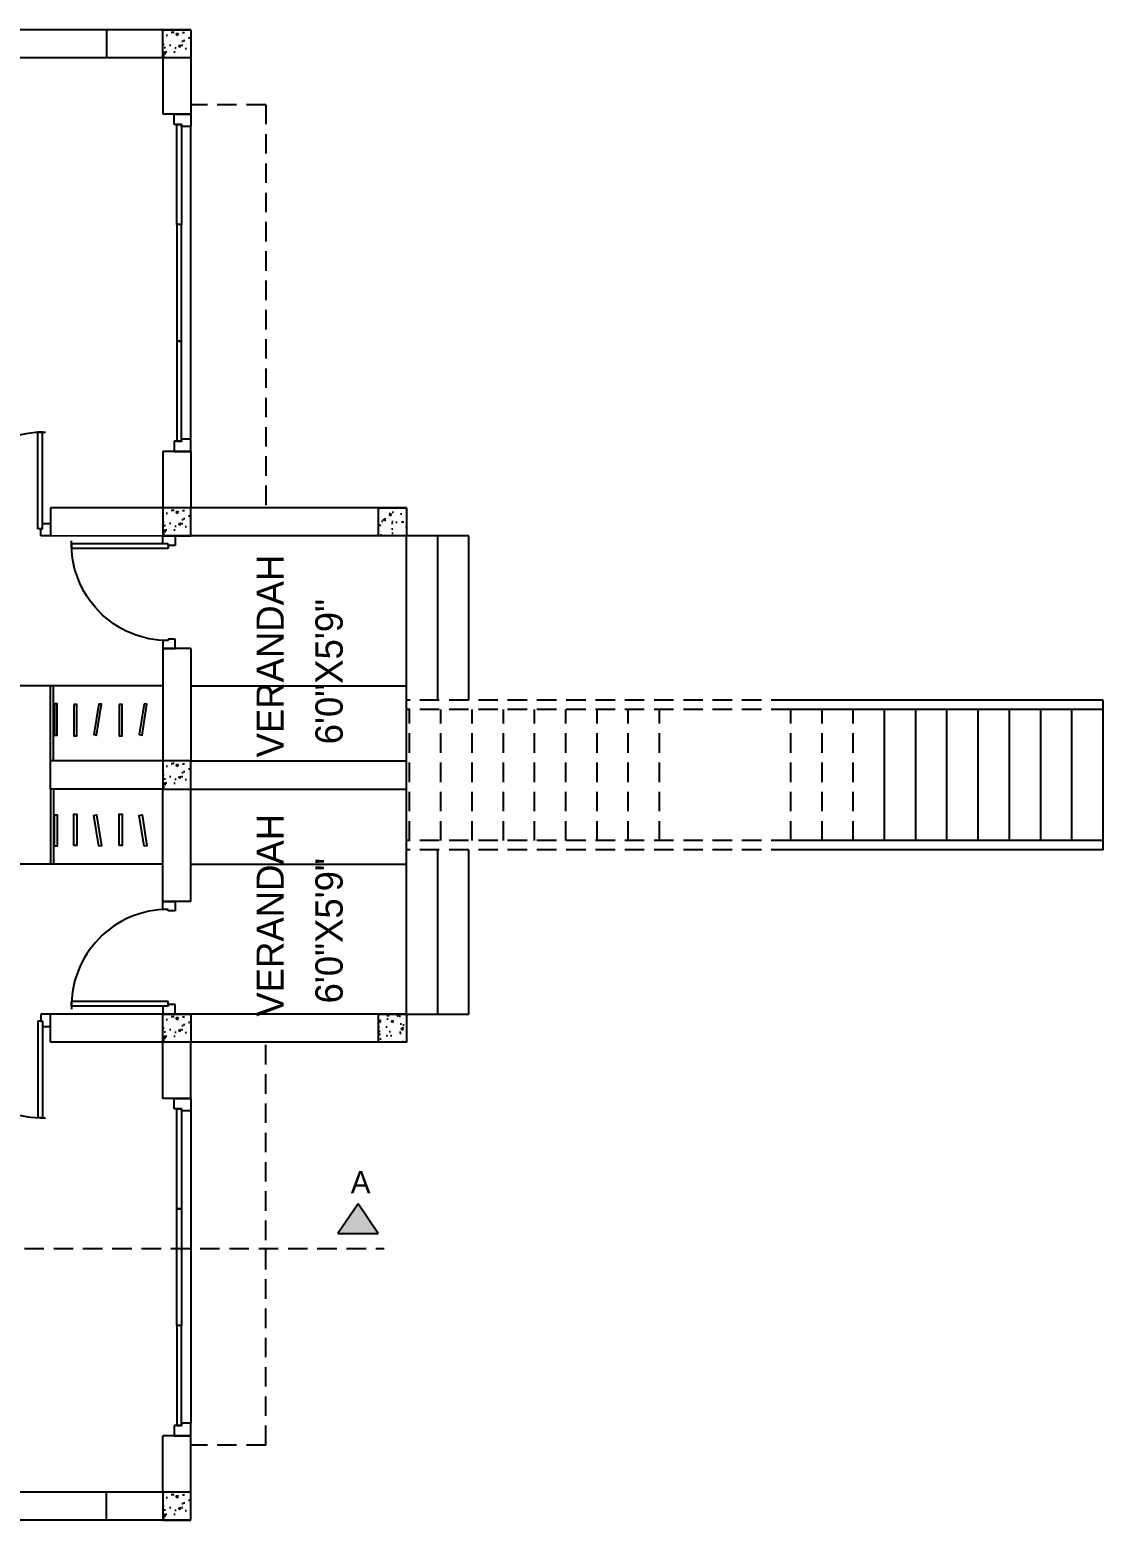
# Model space of a CAD drawing. Extents: x 173554 to 176562, y -34760 to -32805.
# Drawn here: x 175254.4 to 175598, y -33709.4 to -33232.4 of the extents above; entities that cross this region are included whole.
import ezdxf
from ezdxf.enums import TextEntityAlignment as Align

# ---------------------------------------------------------------- set-up
doc = ezdxf.new("R2010")
doc.units = 0
doc.header["$LTSCALE"] = 25
doc.header["$MEASUREMENT"] = 0
for name, pattern in [('DASHDOT', [1, 0.5, -0.25, 0, -0.25]), ('HIDDEN', [0.375, 0.25, -0.125]), ('HIDDEN2', [0.1875, 0.125, -0.0625])]:
    doc.linetypes.add(name, pattern=pattern)
doc.layers.get('0').update_dxf_attribs({"linetype": 'CONTINUOUS'})
for name, color, linetype in [('COLUMN', 31, 'CONTINUOUS'), ('DIMLINE', 254, 'CONTINUOUS'), ('DOOR', 1, 'CONTINUOUS'), ('FURN', 10, 'CONTINUOUS'), ('HATCH', 8, 'CONTINUOUS'), ('sec', 13, 'DASHDOT'), ('text', 2, 'CONTINUOUS'), ('wall', 13, 'CONTINUOUS'), ('WINDOW', 4, 'CONTINUOUS')]:
    doc.layers.add(name, color=color, linetype=linetype)
doc.styles.add('STYLE2', font='')
doc.styles.add('style5', font='')
doc.styles.get('STYLE2').set_extended_font_data('Cooper BlkItHd BT')
doc.styles.get('style5').set_extended_font_data('Geometr415 Md BT')
pattern_1 = [(140, (133376.75, -209108.269), (0.62752135, 7.17260183), [0.75, -8.25]), (85, (133376.75, -209108.269), (-7.52192134, -1.38751334), [0.6, -6.6]), (190.4514, (133376.8025, -209107.671), (-6.89439542, 5.78509382), [0.6374019, -7.01142112]), (136.1842, (133374.75, -209108.269), (1.65519014, 10.6724105), [1.125, -12.375]), (186.6356, (133374.888, -209107.38), (-9.7411787, 9.34662706), [0.9561029, -10.51713]), (81.1842, (133374.75, -209108.269), (-9.741186, 9.34661945), [0.9, -9.9]), (111, (133375.25, -209107.269), (4.0261889, 5.96907052), [0.75, -8.25]), (56, (133375.25, -209107.269), (-7.25150045, 2.43315332), [0.6, -6.6]), (161.4514, (133375.586, -209106.7715), (-3.22530497, 8.40222629), [0.6374019, -7.01142112]), (127.5, (133376.7503, -209108.269), (-3.32893854, 0.121598553), [0, -6.52, 0, -6.7, 0, -6.625]), (97.5, (133376.7503, -209108.269), (-3.94411712, 2.630695374), [0, -3.82, 0, -6.37, 0, -2.525]), (57.5, (133376.7503, -209110.499), (0.225548717, 5.33822436), [0, -2.5, 0, -7.8, 0, -10.35]), (47.5, (133376.7503, -209111.499), (-1.00104982, 5.83186169), [0, -3.25, 0, -5.18, 0, -7.35])]

# ---------------------------------------------------------------- blocks, each defined once
blk = doc.blocks.new('DR1H902')
at = {"color": 0}
for p, q in [((-0.5, 0), (-0.5, 1)), ((-0.5, 1), (-0.45, 1)), ((-0.45, 0), (-0.45, 1)), ((-0.5, 0), (-0.45, 0))]:
    blk.add_line(p, q, dxfattribs=at)
blk.add_arc((-0.5, 0), 1, 0, 91.707, dxfattribs=at)
blk = doc.blocks.new('A$C3B4262AC')
at = {"layer": 'DOOR'}
for p, q in [((0, 4), (0, 0)), ((2.5, 4), (0, 4)), ((2.5, 2.25), (2.5, 4)), ((0, 0), (3, 0)), ((3, 2.25), (2.5, 2.25)), ((3, 0), (3, 2.25))]:
    blk.add_line(p, q, dxfattribs=at)
blk = doc.blocks.new('A$C1F9E242A')
blk.add_blockref('A$C3B4262AC', (0, 0))
at = {"xscale": -1}
blk.add_blockref('A$C3B4262AC', (36, 0), dxfattribs=at)
at = {"layer": 'DOOR', "xscale": -31, "yscale": 31, "zscale": 68.88888888888889}
blk.add_blockref('DR1H902', (18, 2.25), dxfattribs=at)
blk = doc.blocks.new('*U72')
blk.add_blockref('A$C1F9E242A', (-36, -2))
blk = doc.blocks.new('*U73')
blk.add_blockref('A$C1F9E242A', (-36, -2))

msp = doc.modelspace()

# ---------------------------------------------------------------- hatches: boundary and pattern name
at = {"layer": 'HATCH'}
h = msp.add_hatch(dxfattribs=at)
h.set_pattern_fill('AR-CONC', color=8, angle=90, style=0)
h.set_pattern_definition([(140, (137604.4446, -206726.429), (0.62752135, 7.17260183), [0.75, -8.25]), (85, (137604.4446, -206726.429), (-7.52192134, -1.38751334), [0.6, -6.6]), (190.4514, (137604.497, -206725.831), (-6.89439542, 5.78509382), [0.6374019, -7.01142112]), (136.1842, (137602.445, -206726.429), (1.65519014, 10.6724105), [1.125, -12.375]), (186.6356, (137602.583, -206725.539), (-9.7411787, 9.34662706), [0.9561029, -10.51713]), (81.1842, (137602.445, -206726.429), (-9.741186, 9.34661945), [0.9, -9.9]), (111, (137602.9446, -206725.429), (4.0261889, 5.96907052), [0.75, -8.25]), (56, (137602.9446, -206725.429), (-7.25150045, 2.43315332), [0.6, -6.6]), (161.4514, (137603.28, -206724.931), (-3.22530497, 8.40222629), [0.6374019, -7.01142112]), (127.5, (137604.4446, -206726.4288), (-3.32893854, 0.121598553), [0, -6.52, 0, -6.7, 0, -6.625]), (97.5, (137604.4446, -206726.4288), (-3.94411712, 2.630695374), [0, -3.82, 0, -6.37, 0, -2.525]), (57.5, (137604.4446, -206728.6588), (0.225548717, 5.33822436), [0, -2.5, 0, -7.8, 0, -10.35]), (47.5, (137604.4446, -206729.6588), (-1.00104982, 5.83186169), [0, -3.25, 0, -5.18, 0, -7.35])])
h.paths.add_polyline_path([(175296.97, -33232.37), (175296.97, -33241.37), (175305.97, -33241.37), (175305.97, -33232.37)])
h = msp.add_hatch(dxfattribs=at)
h.set_pattern_fill('AR-CONC', color=8, angle=90, style=0)
h.set_pattern_definition([(140, (137604.4446, -206879.429), (0.62752135, 7.17260183), [0.75, -8.25]), (85, (137604.4446, -206879.429), (-7.52192134, -1.38751334), [0.6, -6.6]), (190.4514, (137604.497, -206878.831), (-6.89439542, 5.78509382), [0.6374019, -7.01142112]), (136.1842, (137602.445, -206879.429), (1.65519014, 10.6724105), [1.125, -12.375]), (186.6356, (137602.583, -206878.539), (-9.7411787, 9.34662706), [0.9561029, -10.51713]), (81.1842, (137602.445, -206879.429), (-9.741186, 9.34661945), [0.9, -9.9]), (111, (137602.9446, -206878.429), (4.0261889, 5.96907052), [0.75, -8.25]), (56, (137602.9446, -206878.429), (-7.25150045, 2.43315332), [0.6, -6.6]), (161.4514, (137603.28, -206877.931), (-3.22530497, 8.40222629), [0.6374019, -7.01142112]), (127.5, (137604.4446, -206879.4288), (-3.32893854, 0.121598553), [0, -6.52, 0, -6.7, 0, -6.625]), (97.5, (137604.4446, -206879.4288), (-3.94411712, 2.630695374), [0, -3.82, 0, -6.37, 0, -2.525]), (57.5, (137604.4446, -206881.6588), (0.225548717, 5.33822436), [0, -2.5, 0, -7.8, 0, -10.35]), (47.5, (137604.4446, -206882.6588), (-1.00104982, 5.83186169), [0, -3.25, 0, -5.18, 0, -7.35])])
h.paths.add_polyline_path([(175296.97, -33385.37), (175296.97, -33394.37), (175305.97, -33394.37), (175305.97, -33385.37)])
h = msp.add_hatch(dxfattribs=at)
h.set_pattern_fill('AR-CONC', color=8, angle=90, style=0)
h.set_pattern_definition(pattern_1)
h.paths.add_polyline_path([(175365.97, -33394.37), (175374.97, -33394.37), (175374.97, -33385.37), (175365.97, -33385.37)])
h = msp.add_hatch(dxfattribs=at)
h.set_pattern_fill('AR-CONC', color=8, angle=90, style=0)
h.set_pattern_definition([(140, (137604.4446, -206960.43), (0.62752135, 7.17260183), [0.75, -8.25]), (85, (137604.4446, -206960.43), (-7.52192134, -1.38751334), [0.6, -6.6]), (190.4514, (137604.497, -206959.8325), (-6.89439542, 5.78509382), [0.6374019, -7.01142112]), (136.1842, (137602.445, -206960.43), (1.65519014, 10.6724105), [1.125, -12.375]), (186.6356, (137602.583, -206959.541), (-9.7411787, 9.34662706), [0.9561029, -10.51713]), (81.1842, (137602.445, -206960.43), (-9.741186, 9.34661945), [0.9, -9.9]), (111, (137602.9446, -206959.43), (4.0261889, 5.96907052), [0.75, -8.25]), (56, (137602.9446, -206959.43), (-7.25150045, 2.43315332), [0.6, -6.6]), (161.4514, (137603.28, -206958.933), (-3.22530497, 8.40222629), [0.6374019, -7.01142112]), (127.5, (137604.4446, -206960.4303), (-3.32893854, 0.121598553), [0, -6.52, 0, -6.7, 0, -6.625]), (97.5, (137604.4446, -206960.4303), (-3.94411712, 2.630695374), [0, -3.82, 0, -6.37, 0, -2.525]), (57.5, (137604.4446, -206962.6603), (0.225548717, 5.33822436), [0, -2.5, 0, -7.8, 0, -10.35]), (47.5, (137604.4446, -206963.6603), (-1.00104982, 5.83186169), [0, -3.25, 0, -5.18, 0, -7.35])])
h.paths.add_polyline_path([(175296.97, -33466.37), (175296.97, -33475.37), (175305.97, -33475.37), (175305.97, -33466.37)])
h = msp.add_hatch(dxfattribs=at)
h.set_pattern_fill('AR-CONC', color=8, angle=90, style=0)
h.set_pattern_definition([(140, (137604.4446, -207041.432), (0.62752135, 7.17260183), [0.75, -8.25]), (85, (137604.4446, -207041.432), (-7.52192134, -1.38751334), [0.6, -6.6]), (190.4514, (137604.497, -207040.834), (-6.89439542, 5.78509382), [0.6374019, -7.01142112]), (136.1842, (137602.445, -207041.432), (1.65519014, 10.6724105), [1.125, -12.375]), (186.6356, (137602.583, -207040.542), (-9.7411787, 9.34662706), [0.9561029, -10.51713]), (81.1842, (137602.445, -207041.432), (-9.741186, 9.34661945), [0.9, -9.9]), (111, (137602.9446, -207040.432), (4.0261889, 5.96907052), [0.75, -8.25]), (56, (137602.9446, -207040.432), (-7.25150045, 2.43315332), [0.6, -6.6]), (161.4514, (137603.28, -207039.934), (-3.22530497, 8.40222629), [0.6374019, -7.01142112]), (127.5, (137604.4446, -207041.4317), (-3.32893854, 0.121598553), [0, -6.52, 0, -6.7, 0, -6.625]), (97.5, (137604.4446, -207041.4317), (-3.94411712, 2.630695374), [0, -3.82, 0, -6.37, 0, -2.525]), (57.5, (137604.4446, -207043.6617), (0.225548717, 5.33822436), [0, -2.5, 0, -7.8, 0, -10.35]), (47.5, (137604.4446, -207044.6617), (-1.00104982, 5.83186169), [0, -3.25, 0, -5.18, 0, -7.35])])
h.paths.add_polyline_path([(175296.97, -33547.37), (175296.97, -33556.37), (175305.97, -33556.37), (175305.97, -33547.37)])
h = msp.add_hatch(dxfattribs=at)
h.set_pattern_fill('AR-CONC', color=8, angle=90, style=0)
h.set_pattern_definition(pattern_1)
h.paths.add_polyline_path([(175365.97, -33547.37), (175365.97, -33556.37), (175374.97, -33556.37), (175374.97, -33547.37)])
h = msp.add_hatch(dxfattribs=at)
h.set_pattern_fill('AR-CONC', color=8, angle=90, style=0)
h.set_pattern_definition([(140, (137604.4446, -207194.43), (0.62752135, 7.17260183), [0.75, -8.25]), (85, (137604.4446, -207194.43), (-7.52192134, -1.38751334), [0.6, -6.6]), (190.4514, (137604.497, -207193.8325), (-6.89439542, 5.78509382), [0.6374019, -7.01142112]), (136.1842, (137602.445, -207194.43), (1.65519014, 10.6724105), [1.125, -12.375]), (186.6356, (137602.583, -207193.541), (-9.7411787, 9.34662706), [0.9561029, -10.51713]), (81.1842, (137602.445, -207194.43), (-9.741186, 9.34661945), [0.9, -9.9]), (111, (137602.9446, -207193.43), (4.0261889, 5.96907052), [0.75, -8.25]), (56, (137602.9446, -207193.43), (-7.25150045, 2.43315332), [0.6, -6.6]), (161.4514, (137603.28, -207192.933), (-3.22530497, 8.40222629), [0.6374019, -7.01142112]), (127.5, (137604.4446, -207194.4303), (-3.32893854, 0.121598553), [0, -6.52, 0, -6.7, 0, -6.625]), (97.5, (137604.4446, -207194.4303), (-3.94411712, 2.630695374), [0, -3.82, 0, -6.37, 0, -2.525]), (57.5, (137604.4446, -207196.6603), (0.225548717, 5.33822436), [0, -2.5, 0, -7.8, 0, -10.35]), (47.5, (137604.4446, -207197.6603), (-1.00104982, 5.83186169), [0, -3.25, 0, -5.18, 0, -7.35])])
h.paths.add_polyline_path([(175296.97, -33700.37), (175296.97, -33709.37), (175305.97, -33709.37), (175305.97, -33700.37)])
at = {"layer": 'sec'}
msp.add_hatch(color=8, dxfattribs=at).paths.add_polyline_path([(175353, -33617.65), (175359.45, -33608.1), (175365.9, -33617.65)])

# ---------------------------------------------------------------- linework, layer by layer
at = {"linetype": 'HIDDEN'}
for p, q in [((175329.97, -33256.37), (175305.97, -33256.37)), ((175329.97, -33256.37), (175329.97, -33385.37)), ((175329.97, -33685.37), (175329.97, -33556.37)), ((175329.97, -33685.37), (175305.97, -33685.37))]:
    msp.add_line(p, q, dxfattribs=at)
for p, q in [((175305.97, -33363.37), (175305.97, -33263.37)), ((175374.97, -33385.37), (175305.97, -33385.37)), ((175365.97, -33394.37), (175296.97, -33394.37)), ((175374.97, -33446.87), (175374.97, -33394.37)), ((175394.97, -33394.37), (175374.97, -33394.37)), ((175384.97, -33446.87), (175384.97, -33394.37)), ((175394.97, -33446.87), (175394.97, -33394.37)), ((175305.97, -33442.37), (175374.97, -33442.37)), ((175597.97, -33446.87), (175497.97, -33446.87)), ((175597.97, -33494.87), (175597.97, -33446.87)), ((175597.97, -33449.87), (175497.97, -33449.87)), ((175527.97, -33491.87), (175527.97, -33449.87)), ((175537.97, -33491.87), (175537.97, -33449.87)), ((175547.97, -33491.87), (175547.97, -33449.87)), ((175557.97, -33491.87), (175557.97, -33449.87)), ((175567.97, -33491.87), (175567.97, -33449.87)), ((175577.97, -33491.87), (175577.97, -33449.87)), ((175587.97, -33491.87), (175587.97, -33449.87)), ((175374.97, -33547.37), (175374.97, -33494.87)), ((175384.97, -33547.37), (175384.97, -33494.87)), ((175394.97, -33547.37), (175394.97, -33494.87)), ((175597.97, -33491.87), (175497.97, -33491.87)), ((175597.97, -33494.87), (175497.97, -33494.87)), ((175305.97, -33499.37), (175374.97, -33499.37)), ((175374.97, -33547.37), (175296.97, -33547.37)), ((175374.97, -33556.37), (175305.97, -33556.37)), ((175305.97, -33578.37), (175305.97, -33678.37))]:
    msp.add_line(p, q)
at = {"linetype": 'HIDDEN2', "ltscale": 2}
for p, q in [((175497.97, -33446.87), (175374.97, -33446.87)), ((175374.97, -33449.87), (175374.97, -33446.87)), ((175497.97, -33449.87), (175374.97, -33449.87)), ((175375.97, -33491.87), (175375.97, -33449.87)), ((175385.97, -33491.87), (175385.97, -33449.87)), ((175395.97, -33491.87), (175395.97, -33449.87)), ((175405.97, -33491.87), (175405.97, -33449.87)), ((175405.97, -33491.87), (175405.97, -33449.87)), ((175415.97, -33491.87), (175415.97, -33449.87)), ((175425.97, -33491.87), (175425.97, -33449.87)), ((175435.97, -33491.87), (175435.97, -33449.87)), ((175445.97, -33491.87), (175445.97, -33449.87)), ((175455.97, -33491.87), (175455.97, -33449.87)), ((175497.97, -33491.87), (175497.97, -33449.87)), ((175507.97, -33491.87), (175507.97, -33449.87)), ((175517.97, -33491.87), (175517.97, -33449.87)), ((175497.97, -33491.87), (175374.97, -33491.87)), ((175374.97, -33494.87), (175374.97, -33491.87)), ((175497.97, -33494.87), (175374.97, -33494.87))]:
    msp.add_line(p, q, dxfattribs=at)
at = {"layer": 'COLUMN'}
for points in [[(175305.97, -33232.37), (175305.97, -33241.37), (175296.97, -33241.37), (175296.97, -33232.37)], [(175305.97, -33394.37), (175305.97, -33385.37), (175296.97, -33385.37), (175296.97, -33394.37)], [(175374.97, -33385.37), (175374.97, -33394.37), (175365.97, -33394.37), (175365.97, -33385.37)], [(175305.97, -33475.37), (175305.97, -33466.37), (175296.97, -33466.37), (175296.97, -33475.37)], [(175305.97, -33547.37), (175305.97, -33556.37), (175296.97, -33556.37), (175296.97, -33547.37)], [(175374.97, -33547.37), (175374.97, -33556.37), (175365.97, -33556.37), (175365.97, -33547.37)], [(175305.97, -33709.37), (175305.97, -33700.37), (175296.97, -33700.37), (175296.97, -33709.37)]]:
    msp.add_lwpolyline(points, close=True, dxfattribs=at)
at = {"layer": 'DIMLINE'}
for p, q in [((175374.97, -33491.87), (175374.97, -33449.87)), ((175374.97, -33547.37), (175394.97, -33547.37))]:
    msp.add_line(p, q, dxfattribs=at)
at = {"layer": 'FURN'}
for p, q in [((175296.97, -33442.37), (175224.97, -33442.37)), ((175260.97, -33466.37), (175260.97, -33442.37)), ((175261.97, -33466.37), (175261.97, -33442.37)), ((175260.97, -33475.37), (175260.97, -33499.37)), ((175261.97, -33475.37), (175261.97, -33499.37)), ((175296.97, -33499.37), (175224.97, -33499.37))]:
    msp.add_line(p, q, dxfattribs=at)
at = {"layer": 'FURN', "color": 8}
for points in [[(175262.27, -33448.08), (175262.27, -33458.1), (175263.16, -33458.1), (175263.16, -33448.08)], [(175268.51, -33448.35), (175268.51, -33458.37), (175269.41, -33458.37), (175269.41, -33448.35)], [(175276.46, -33448.05), (175274.91, -33457.92), (175275.78, -33458.09), (175277.34, -33448.23)], [(175283.04, -33448.35), (175283.04, -33458.37), (175283.93, -33458.37), (175283.93, -33448.35)], [(175290.98, -33448.05), (175289.43, -33457.92), (175290.31, -33458.09), (175291.86, -33448.23)], [(175262.27, -33493.67), (175262.27, -33483.65), (175263.16, -33483.65), (175263.16, -33493.67)], [(175268.51, -33493.39), (175268.51, -33483.37), (175269.41, -33483.37), (175269.41, -33493.39)], [(175276.46, -33493.69), (175274.91, -33483.83), (175275.78, -33483.65), (175277.34, -33493.51)], [(175283.04, -33493.39), (175283.04, -33483.37), (175283.93, -33483.37), (175283.93, -33493.39)], [(175290.98, -33493.69), (175289.43, -33483.83), (175290.31, -33483.65), (175291.86, -33493.51)]]:
    msp.add_lwpolyline(points, close=True, dxfattribs=at)
at = {"layer": 'sec', "linetype": 'Continuous'}
for p, q in [((175359.45, -33608.1), (175353, -33617.65)), ((175365.9, -33617.65), (175359.45, -33608.1))]:
    msp.add_line(p, q, dxfattribs=at)
at = {"layer": 'wall'}
for p, q in [((175305.97, -33232.37), (174978.97, -33232.37)), ((175278.97, -33232.37), (175278.97, -33241.37)), ((175296.97, -33241.37), (175092.97, -33241.37)), ((175296.97, -33241.37), (175296.97, -33259.37)), ((175305.97, -33241.37), (175305.97, -33259.37)), ((175305.97, -33259.37), (175296.97, -33259.37)), ((175305.97, -33367.37), (175296.97, -33367.37)), ((175296.97, -33367.37), (175296.97, -33394.37)), ((175305.97, -33367.37), (175305.97, -33385.37)), ((175296.97, -33385.37), (175260.97, -33385.37)), ((175260.97, -33385.37), (175260.97, -33394.38)), ((175296.97, -33394.37), (175260.97, -33394.38)), ((175296.97, -33430.37), (175296.97, -33466.37)), ((175305.97, -33430.37), (175296.97, -33430.37)), ((175305.97, -33430.37), (175305.97, -33466.37)), ((175296.97, -33466.37), (175260.97, -33466.37)), ((175260.97, -33475.37), (175260.97, -33466.37)), ((175305.97, -33466.37), (175374.97, -33466.37)), ((175374.97, -33475.37), (175374.97, -33466.37)), ((175296.97, -33475.37), (175260.97, -33475.37)), ((175296.97, -33511.37), (175296.97, -33475.37)), ((175305.97, -33511.37), (175305.97, -33475.37)), ((175305.97, -33475.37), (175374.97, -33475.37)), ((175305.97, -33511.37), (175296.97, -33511.37)), ((175296.97, -33547.37), (175260.97, -33547.37)), ((175260.97, -33556.37), (175260.97, -33547.37)), ((175296.97, -33574.37), (175296.97, -33547.37)), ((175296.97, -33556.37), (175260.97, -33556.37)), ((175305.97, -33574.37), (175305.97, -33556.37)), ((175305.97, -33574.37), (175296.97, -33574.37)), ((175353, -33617.65), (175365.9, -33617.65)), ((175305.97, -33682.37), (175296.97, -33682.37)), ((175296.97, -33700.37), (175296.97, -33682.37)), ((175305.97, -33700.37), (175305.97, -33682.37)), ((175296.97, -33700.37), (175092.97, -33700.37)), ((175278.97, -33709.37), (175278.97, -33700.37)), ((175305.97, -33709.37), (174978.97, -33709.37))]:
    msp.add_line(p, q, dxfattribs=at)
at = {"layer": 'wall', "linetype": 'HIDDEN'}
msp.add_line((174924.54, -33622.47), (175367.77, -33622.47), dxfattribs=at)
at = {"layer": 'WINDOW', "color": 4}
for points in [[(175301.47, -33262.71), (175302.97, -33262.71), (175302.97, -33294.71), (175301.47, -33294.71)], [(175301.47, -33332.04), (175302.97, -33332.04), (175302.97, -33294.71), (175301.47, -33294.71)], [(175301.47, -33364.04), (175302.97, -33364.04), (175302.97, -33332.04), (175301.47, -33332.04)], [(175301.47, -33577.71), (175302.97, -33577.71), (175302.97, -33609.71), (175301.47, -33609.71)], [(175301.47, -33609.71), (175302.97, -33609.71), (175302.97, -33647.04), (175301.47, -33647.04)], [(175301.47, -33679.04), (175302.97, -33679.04), (175302.97, -33647.04), (175301.47, -33647.04)]]:
    msp.add_lwpolyline(points, close=True, dxfattribs=at)

# ---------------------------------------------------------------- block references
at = {"yscale": 1.333333333343035, "zscale": 1.333333333333333, "rotation": 90}
for p, xscale in [((175305.97, -33259.37), -1.333333333313931), ((175305.97, -33367.37), 1.333333333313931), ((175305.97, -33574.37), -1.333333333313931), ((175305.97, -33682.37), 1.333333333343035)]:
    msp.add_blockref('A$C3B4262AC', p, dxfattribs=dict(at, xscale=xscale))
at = {"layer": 'DOOR'}
msp.add_blockref('*U72', (175260.97, -33392.37), dxfattribs=at)
at = {"layer": 'DOOR', "rotation": 90}
msp.add_blockref('*U73', (175298.97, -33394.37), dxfattribs=at)
at = {"layer": 'DOOR', "xscale": -1}
for p, rotation in [((175298.97, -33547.37), 90), ((175260.97, -33549.37), 180)]:
    msp.add_blockref('*U72', p, dxfattribs=dict(at, rotation=rotation))

# ---------------------------------------------------------------- texts
at = {"layer": 'sec', "color": 2, "style": 'STYLE2', "text_generation_flag": 2}
msp.add_text('A', height=7.07, dxfattribs=at).set_placement((175360.3, -33604.71), align=Align.CENTER)
at = {"layer": 'text', "style": 'style5'}
for s, p in [('VERANDAH', (175335.7, -33465.25)), ('6\'0"X5\'9"', (175354.54, -33461.05)), ('VERANDAH', (175335.7, -33548.2)), ('6\'0"X5\'9"', (175354.54, -33543.99))]:
    msp.add_text(s, height=8.733, rotation=90, dxfattribs=at).set_placement(p)

doc.saveas('drawing.dxf')
